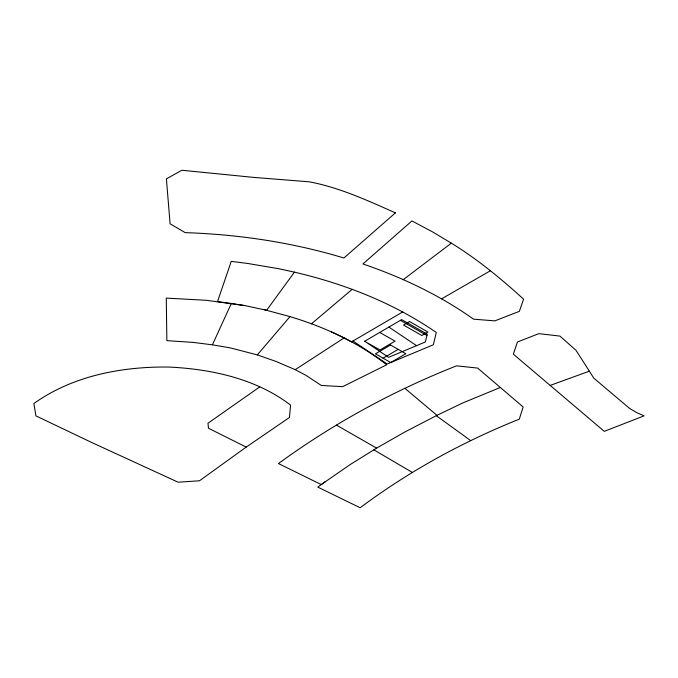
<?xml version="1.0" encoding="UTF-8"?>
<svg xmlns="http://www.w3.org/2000/svg" width="678" height="678" viewBox="0 0 678 678"><rect width="100%" height="100%" fill="white"/><g stroke="black" fill="none" stroke-linecap="round" stroke-linejoin="round"><path stroke-width="1.02" d="M244.733 305.575L206.51 300.312L166.279 298.1L166.856 340.644L193.111 342.398L212.409 344.831L231.308 303.473L244.733 305.575L266.64 310.261L294.438 272.141C344.746 283.896 393.672 303.032 436.335 332.517L433.293 344.797L387.214 364.01L352.984 341.026M212.409 344.831L230.452 347.924L257.309 354.899L290.006 316.626C311.261 322.982 332.034 331.22 351.501 341.882L402.791 311.888M311.49 323.796L352.204 289.311M403.249 279.667L451.345 243.156C477.38 259.157 501.025 278.624 523.569 299.168L519.373 311.346L494.855 320.872L473.558 319.169C439.802 295.227 402.037 277.268 362.925 263.962L411.936 220.935L432.657 231.952L451.345 243.156M325.279 481.643L317.779 487.101L360.162 507.746C408.936 471.303 462.777 441.751 519.28 419.174L523.17 406.969L477.626 368.078L456.506 365.849C393.401 390.774 333.279 423.547 278.463 463.557L321.236 484.575L350.255 464.523L376.604 448.124L404.13 432.369L436.971 415.334L404.8 388.265M246.19 447.099L289.455 417.495L290.582 405.088C256.021 378.714 211.426 369.035 168.712 367.044C121.828 366.476 72.639 375.798 33.9 403.512L35.909 415.86L92.267 442.751L178.102 482.202L199.459 480.787L246.19 447.099L208.485 428.242L207.968 423.241L259.742 386.901M257.309 354.899L275.997 361.442L295.235 369.671L344.093 337.958M364.662 341.254L401.673 319.601L427.242 334.178L425.309 342.009L388.579 357.323L364.662 341.254L379.951 349.967L395.045 341.144L379.748 332.423M383.095 358.187L398.189 349.356M441.531 298.888L490.414 270.734M500.322 387.46L462.616 403.02L436.242 415.682L470.761 440.666M550.18 385.409L589.351 371.18L593.818 378.18L629.633 408.444L636.871 412.682L644.1 415.843L604.293 431.352L513.356 354.179L517.433 342.009L538.849 333.644L559.935 336.093L576.012 350.323L589.351 371.18M231.308 303.473L217.511 301.608L231.24 261.369L247.623 263.454L279.099 268.785L294.438 272.141M263.301 309.414L290.006 316.626M295.235 369.671L305.99 375.358L321.33 385.477L342.721 386.638L386.63 364.798C369.756 351.357 350.848 340.746 331.271 331.813M400.401 320.347L426.928 335.466M336.525 425.157L376.604 448.124M373.866 449.836L412.334 472.43M388.892 327.084L416.546 345.661M395.41 212.867L343.907 257.996C292.404 242.444 238.902 234.41 185.179 232.63L170.085 223.774L166.407 178.848L181.899 170.254L253.911 177.416L309.236 181.814C339.331 187.442 367.561 200.485 395.41 212.867M409.554 321.525L403.512 325.059L421.86 335.508L427.903 331.983L409.554 321.525M390.545 345L375.451 353.831L390.74 362.544L405.834 353.713L390.545 345"/></g></svg>
